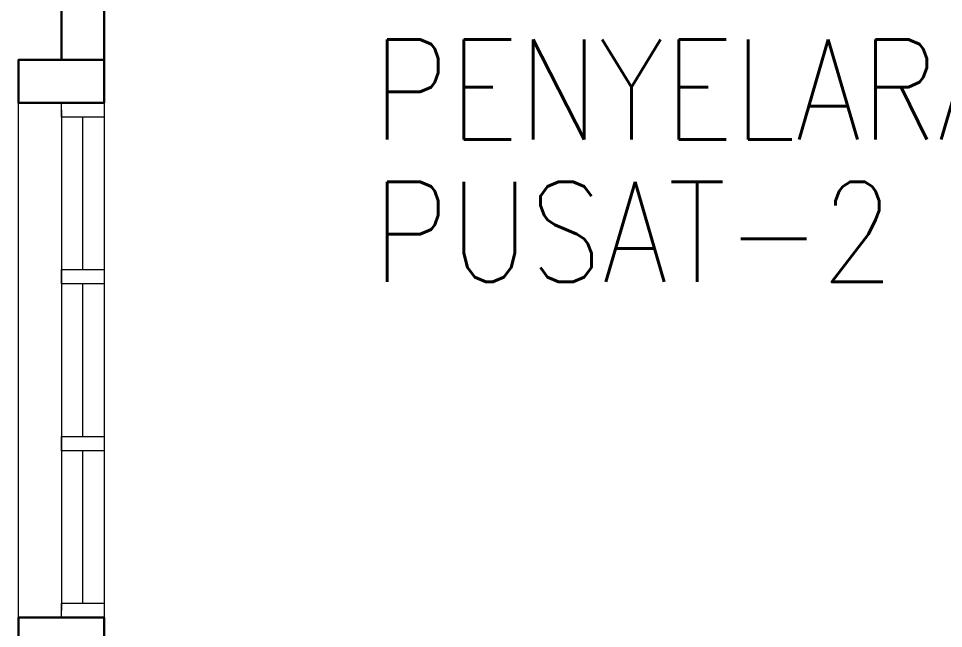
# Model space of a CAD drawing. Header units: inches. Extents: x -86208230 to 200276, y 9267 to 1246656.
# Drawn here: x 123654 to 126890, y 33185 to 35318 of the extents above; entities that cross this region are included whole.
import ezdxf
from ezdxf.enums import TextEntityAlignment as Align

# ---------------------------------------------------------------- set-up
doc = ezdxf.new("R2010")
doc.units = ezdxf.units.IN
doc.header["$MEASUREMENT"] = 0
for name, color, linetype, lineweight in [('LW', 8, 'Continuous', 20), ('t3', 8, 'Continuous', 25), ('wall', 8, 'Continuous', 30), ('WIN', 8, 'Continuous', 18)]:
    doc.layers.add(name, color=color, linetype=linetype, lineweight=lineweight)
doc.styles.add('LAILA', font='romans.shx', dxfattribs={"width": 0.85})

msp = doc.modelspace()

# ---------------------------------------------------------------- linework, layer by layer
at = {"layer": 'LW'}
msp.add_line((123653.7, 33223.1), (123653.7, 35023.1), dxfattribs=at)
at = {"layer": 'wall'}
for p, q in [((123953.7, 35023.1), (123953.7, 35923.1)), ((123803.7, 35173.1), (123803.7, 35773.1))]:
    msp.add_line(p, q, dxfattribs=at)
for points in [[(123953.7, 35023.1), (123953.7, 35173.1), (123653.7, 35173.1), (123653.7, 35023.1)], [(123953.7, 33073.1), (123953.7, 33223.1), (123653.7, 33223.1), (123653.7, 33073.1)]]:
    msp.add_lwpolyline(points, close=True, dxfattribs=at)
at = {"layer": 'WIN'}
for p, q in [((123953.7, 35023.1), (123953.7, 33223.1)), ((123803.7, 34998.1), (123803.7, 33248.1)), ((123878.7, 34439.8), (123878.7, 34973.1)), ((123878.7, 33856.4), (123878.7, 34389.8)), ((123878.7, 33273.1), (123878.7, 33806.4))]:
    msp.add_line(p, q, dxfattribs=at)
for points in [[(123803.7, 34973.1), (123803.7, 35023.1), (123953.7, 35023.1), (123953.7, 34973.1)], [(123803.7, 34389.8), (123803.7, 34439.8), (123953.7, 34439.8), (123953.7, 34389.8)], [(123803.7, 33806.4), (123803.7, 33856.4), (123953.7, 33856.4), (123953.7, 33806.4)], [(123803.7, 33223.1), (123803.7, 33273.1), (123953.7, 33273.1), (123953.7, 33223.1)]]:
    msp.add_lwpolyline(points, close=True, dxfattribs=at)

# ---------------------------------------------------------------- texts
at = {"layer": 't3', "style": 'LAILA', "width": 0.85}
for s, p in [('PENYELARAS', (124892.9, 35245.2)), ('PUSAT-2', (124892.9, 34747.1))]:
    msp.add_text(s, height=350, dxfattribs=at).set_placement(p, align=Align.TOP_LEFT)

doc.saveas('drawing.dxf')
